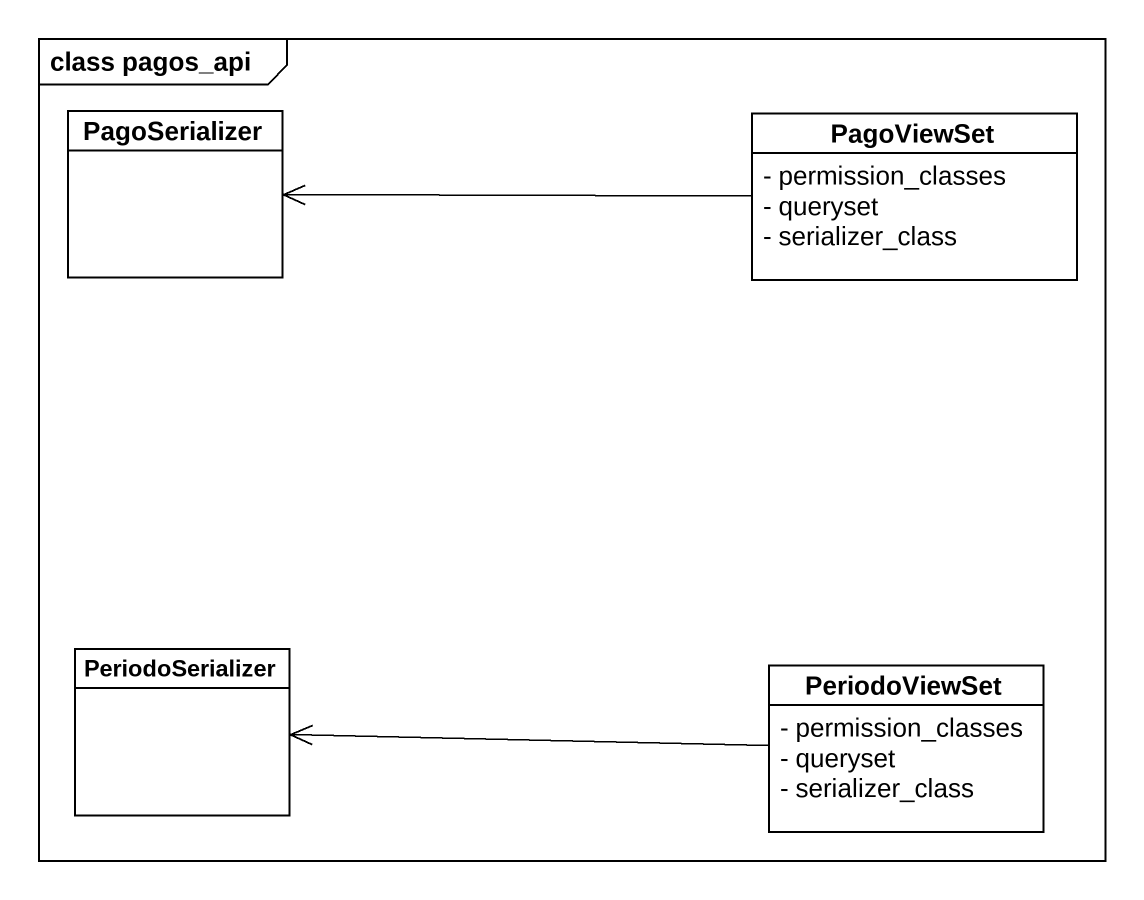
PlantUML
@startuml
mainframe class pagos_api
hide circle
hide empty members
skinparam classAttributeIconSize 0
class PagoSerializer
class PagoViewSet {
  - permission_classes
  - queryset
  - serializer_class
}
class PeriodoSerializer
class PeriodoViewSet {
  - permission_classes
  - queryset
  - serializer_class
}
PagoViewSet -left-> PagoSerializer
PeriodoViewSet -left-> PeriodoSerializer
@enduml
